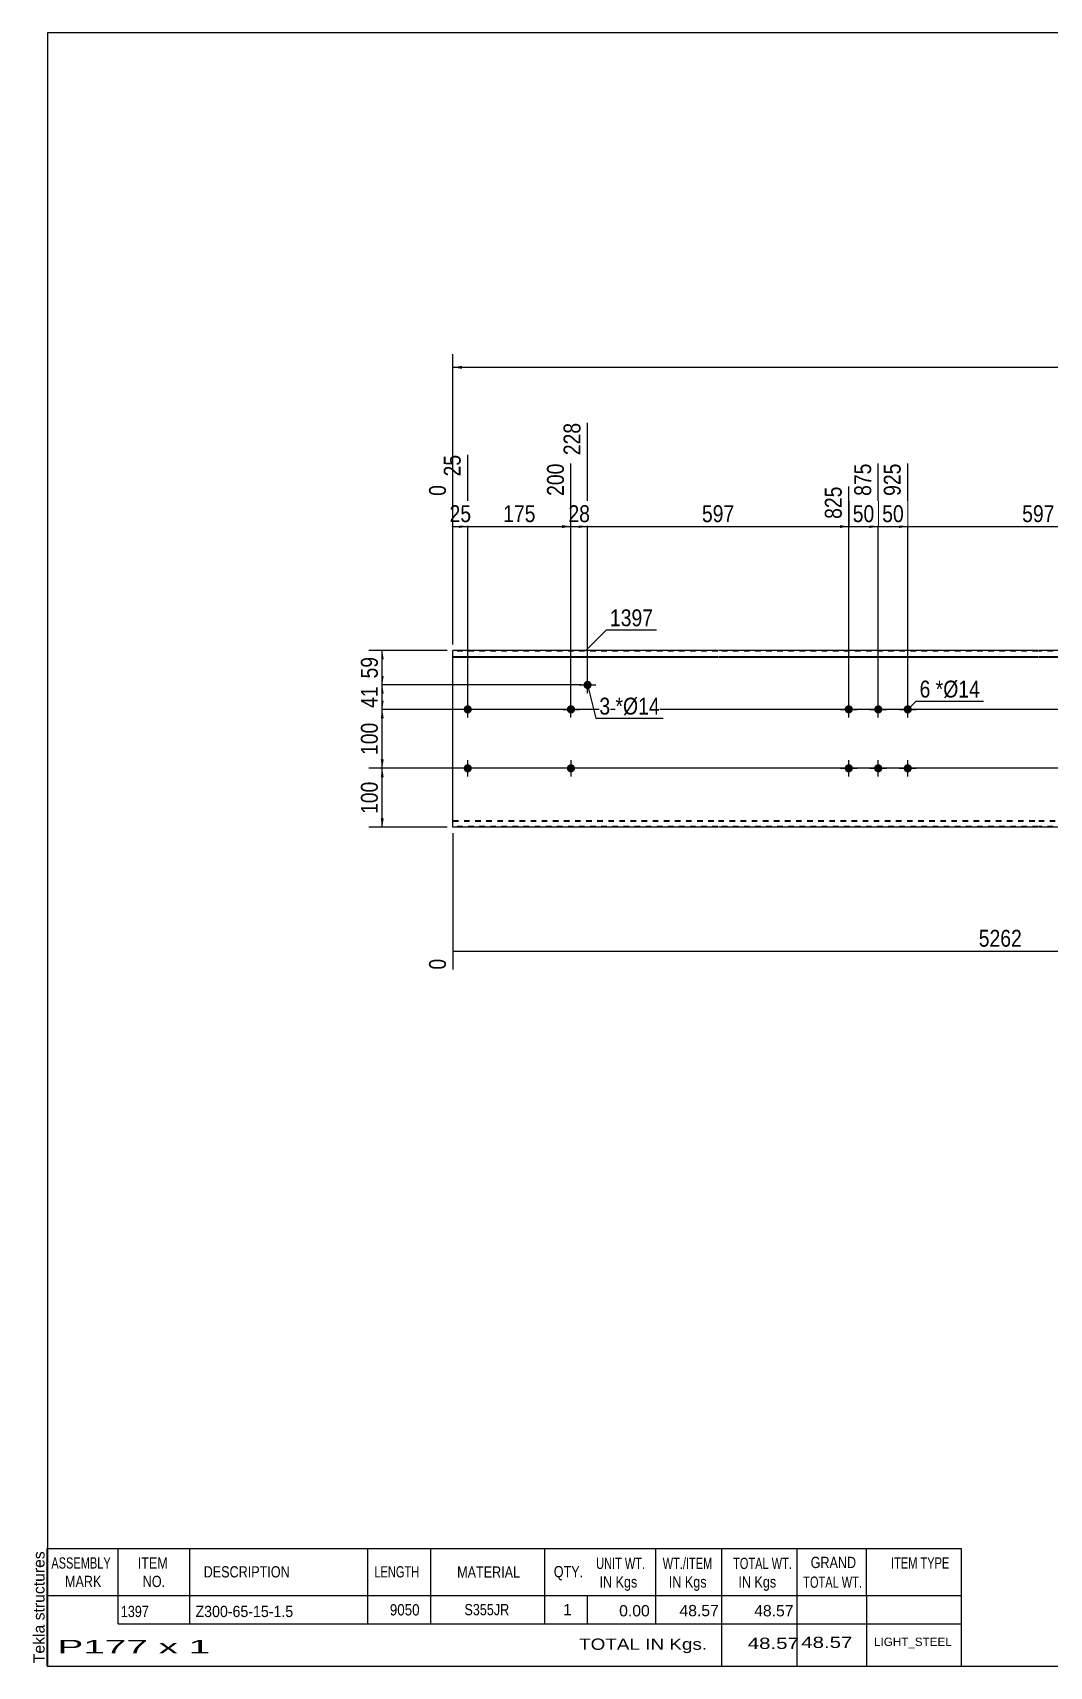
# Model space of a CAD drawing. Header units: millimetres. Extents: x -71 to 331, y -157 to 120.
# Drawn here: x -71.3 to 101.1, y -157.3 to 119.8 of the extents above; entities that cross this region are included whole.
import ezdxf

# ---------------------------------------------------------------- set-up
doc = ezdxf.new("R2010")
doc.units = ezdxf.units.MM
doc.linetypes.add('DXK_LINE_DOT1', pattern=[1.8814, 0.9407, -0.9407])
doc.styles.add('Arial', font='ARIAL.TTF', dxfattribs={"height": 0.2})
doc.styles.add('Arial Narrow', font='ARIALN.TTF', dxfattribs={"height": 0.2})

# ---------------------------------------------------------------- blocks, each defined once
blk = doc.blocks.new('Unknown-629092233-1880')
at = {"color": 5, "linetype": 'Continuous'}
for p, q in [((331.25, 119.75), (-68.75, 119.75)), ((-68.75, 119.75), (-68.75, -157.25)), ((331.25, -157.25), (331.25, 119.75)), ((-68.75, -157.25), (331.25, -157.25))]:
    blk.add_line(p, q, dxfattribs=at)
at = {"color": 174, "linetype": 'Continuous', "style": 'Arial'}
blk.add_text('Tekla structures', height=1.9102, rotation=90, dxfattribs=at).set_placement((-69.25, -156.75))
blk = doc.blocks.new('Part-629092233-1218 - 1203')
at = {"color": 2, "linetype": 'Continuous'}
for p, q in [((0, -15), (0, 15)), ((44.9, 15), (0, 15)), ((0, 13.94), (44.9, 13.94)), ((99.2, 15), (45, 15)), ((45, 13.94), (99.2, 13.94)), ((163.8, 15), (99.3, 15)), ((99.3, 13.94), (163.8, 13.94)), ((207.3, 15), (163.9, 15)), ((163.9, 13.94), (207.3, 13.94)), ((251.99, 15), (207.4, 15)), ((207.4, 13.94), (251.99, 13.94)), ((251.99, 15), (251.99, -15)), ((0, 13.83), (44.9, 13.83)), ((45, 13.83), (99.2, 13.83)), ((99.3, 13.83), (163.8, 13.83)), ((163.9, 13.83), (207.3, 13.83)), ((207.4, 13.83), (251.99, 13.83)), ((44.9, -15), (0, -15)), ((99.2, -15), (45, -15)), ((163.8, -15), (99.3, -15)), ((207.3, -15), (163.9, -15)), ((251.99, -15), (207.4, -15))]:
    blk.add_line(p, q, dxfattribs=at)
at = {"color": 7, "linetype": 'DXK_LINE_DOT1'}
for p, q in [((44.9, 14.85), (0, 14.85)), ((99.2, 14.85), (45, 14.85)), ((163.8, 14.85), (99.3, 14.85)), ((207.3, 14.85), (163.9, 14.85)), ((251.99, 14.85), (207.4, 14.85)), ((0, -13.83), (44.9, -13.83)), ((45, -13.83), (99.2, -13.83)), ((99.3, -13.83), (163.8, -13.83)), ((163.9, -13.83), (207.3, -13.83)), ((207.4, -13.83), (251.99, -13.83)), ((0, -13.94), (44.9, -13.94)), ((44.9, -14.85), (0, -14.85)), ((45, -13.94), (99.2, -13.94)), ((99.2, -14.85), (45, -14.85)), ((99.3, -13.94), (163.8, -13.94)), ((163.8, -14.85), (99.3, -14.85)), ((163.9, -13.94), (207.3, -13.94)), ((207.3, -14.85), (163.9, -14.85)), ((207.4, -13.94), (251.99, -13.94)), ((251.99, -14.85), (207.4, -14.85))]:
    blk.add_line(p, q, dxfattribs=at)
blk = doc.blocks.new('Bolt-629092233-1219 - 1203')
at = {"linetype": 'Continuous'}
for points in [[(66.4, 5, -1), (67.8, 5, -1)], [(71.4, 5, -1), (72.8, 5, -1)], [(76.4, 5, -1), (77.8, 5, -1)], [(66.4, -5, -1), (67.8, -5, -1)], [(71.4, -5, -1), (72.8, -5, -1)], [(76.4, -5, -1), (77.8, -5, -1)]]:
    blk.add_hatch(color=3, dxfattribs=at).paths.add_polyline_path(points)
at = {"color": 3, "linetype": 'Continuous'}
for p, q in [((67.1, 3.6), (67.1, 6.4)), ((72.1, 3.6), (72.1, 6.4)), ((77.1, 3.6), (77.1, 6.4)), ((65.7, 5), (68.5, 5)), ((70.7, 5), (73.5, 5)), ((75.7, 5), (78.5, 5)), ((65.7, -5), (68.5, -5)), ((67.1, -6.4), (67.1, -3.6)), ((70.7, -5), (73.5, -5)), ((72.1, -6.4), (72.1, -3.6)), ((75.7, -5), (78.5, -5)), ((77.1, -6.4), (77.1, -3.6))]:
    blk.add_line(p, q, dxfattribs=at)
blk = doc.blocks.new('Bolt-629092233-1220 - 1203')
at = {"linetype": 'Continuous'}
blk.add_hatch(color=3, dxfattribs=at).paths.add_polyline_path([(22.11, 9.14, -1), (23.51, 9.14, -1)])
at = {"color": 3, "linetype": 'Continuous'}
for p, q in [((21.41, 9.14), (24.21, 9.14)), ((22.81, 7.74), (22.81, 10.54))]:
    blk.add_line(p, q, dxfattribs=at)
blk = doc.blocks.new('Bolt-629092233-1221 - 1203')
at = {"linetype": 'Continuous'}
blk.add_hatch(color=3, dxfattribs=at).paths.add_polyline_path([(19.3, 5, -1), (20.7, 5, -1)])
at = {"color": 3, "linetype": 'Continuous'}
for p, q in [((20, 3.6), (20, 6.4)), ((18.6, 5), (21.4, 5))]:
    blk.add_line(p, q, dxfattribs=at)
blk = doc.blocks.new('Bolt-629092233-1222 - 1203')
at = {"linetype": 'Continuous'}
blk.add_hatch(color=3, dxfattribs=at).paths.add_polyline_path([(20.7, -5, -1), (19.3, -5, -1)])
at = {"color": 3, "linetype": 'Continuous'}
for p, q in [((21.4, -5), (18.6, -5)), ((20, -3.6), (20, -6.4))]:
    blk.add_line(p, q, dxfattribs=at)
blk = doc.blocks.new('Bolt-629092233-1226 - 1203')
at = {"linetype": 'Continuous'}
for points in [[(1.8, 5, -1), (3.2, 5, -1)], [(141, 5, -1), (142.4, 5, -1)]]:
    blk.add_hatch(color=3, dxfattribs=at).paths.add_polyline_path(points)
at = {"color": 3, "linetype": 'Continuous'}
for p, q in [((2.5, 3.6), (2.5, 6.4)), ((141.7, 3.6), (141.7, 6.4)), ((3.9, 5), (1.1, 5)), ((143.1, 5), (140.3, 5))]:
    blk.add_line(p, q, dxfattribs=at)
blk = doc.blocks.new('Bolt-629092233-1227 - 1203')
at = {"linetype": 'Continuous'}
for points in [[(1.8, -5, -1), (3.2, -5, -1)], [(141, -5, -1), (142.4, -5, -1)]]:
    blk.add_hatch(color=3, dxfattribs=at).paths.add_polyline_path(points)
at = {"color": 3, "linetype": 'Continuous'}
for p, q in [((3.9, -5), (1.1, -5)), ((2.5, -6.4), (2.5, -3.6)), ((143.1, -5), (140.3, -5)), ((141.7, -6.4), (141.7, -3.6))]:
    blk.add_line(p, q, dxfattribs=at)
blk = doc.blocks.new('StraightDimension-629092233-1330 - 1203')
at = {"linetype": 'Continuous'}
for points in [[(-12.25, 13.5), (-12, 15), (-11.75, 13.5)], [(-11.75, 10.64), (-12, 9.14), (-12.25, 10.64)]]:
    blk.add_hatch(color=7, dxfattribs=at).paths.add_polyline_path(points)
at = {"color": 7, "linetype": 'Continuous'}
for p, q in [((-1, 15), (-14.25, 15)), ((-12, 9.14), (-12, 15)), ((21.81, 9.14), (-14.25, 9.14))]:
    blk.add_line(p, q, dxfattribs=at)
at = {"color": 0}
blk.add_wipeout([(-12.15, 14.5), (-16.35, 14.5), (-16.35, 9.64), (-12.15, 9.64)], dxfattribs=at)
at = {"color": 3, "style": 'Arial Narrow'}
blk.add_text('59', height=2.863, rotation=90.0002, dxfattribs=at).set_placement((-12.75, 10.24))
blk = doc.blocks.new('StraightDimension-629092233-1333 - 1203')
at = {"linetype": 'Continuous'}
for points in [[(-12.25, -6.5), (-12, -5), (-11.75, -6.5)], [(-11.75, -13.5), (-12, -15), (-12.25, -13.5)]]:
    blk.add_hatch(color=7, dxfattribs=at).paths.add_polyline_path(points)
at = {"color": 7, "linetype": 'Continuous'}
for p, q in [((228.49, -5), (-14.25, -5)), ((-12, -15), (-12, -5)), ((-1, -15), (-14.25, -15))]:
    blk.add_line(p, q, dxfattribs=at)
at = {"color": 0}
blk.add_wipeout([(-12.15, -6.66), (-16.35, -6.66), (-16.35, -13.34), (-12.15, -13.34)], dxfattribs=at)
at = {"color": 3, "style": 'Arial Narrow'}
blk.add_text('100', height=2.863, rotation=90.0002, dxfattribs=at).set_placement((-12.75, -12.74))
blk = doc.blocks.new('StraightDimension-629092233-1264 - 1203')
at = {"linetype": 'Continuous'}
blk.add_hatch(color=7, dxfattribs=at).paths.add_polyline_path([(119.89, 36.25), (121.39, 36), (119.89, 35.75)])
at = {"color": 7, "linetype": 'Continuous'}
for p, q in [((121.39, 10.14), (121.39, 48.51)), ((77.1, 6), (77.1, 46.68)), ((77.1, 36), (121.39, 36))]:
    blk.add_line(p, q, dxfattribs=at)
at = {"color": 0, "linetype": 'Continuous'}
blk.add_wipeout([(120.79, 49.11), (116.59, 49.11), (116.59, 40.6), (120.79, 40.6)], dxfattribs=at)
at = {"color": 0}
blk.add_wipeout([(102.59, 36.15), (102.59, 40.35), (95.9, 40.35), (95.9, 36.15)], dxfattribs=at)
at = {"color": 3, "linetype": 'Continuous', "style": 'Arial Narrow'}
blk.add_text('1522', height=2.863, rotation=90.0002, dxfattribs=at).set_placement((120.19, 41.2))
at = {"color": 3, "style": 'Arial Narrow'}
blk.add_text('597', height=2.863, dxfattribs=at).set_placement((96.5, 36.75))
blk = doc.blocks.new('StraightDimension-629092233-1265 - 1203')
at = {"linetype": 'Continuous'}
blk.add_hatch(color=7, dxfattribs=at).paths.add_polyline_path([(75.6, 36.25), (77.1, 36), (75.6, 35.75)])
at = {"color": 7, "linetype": 'Continuous'}
for p, q in [((72.1, 6), (72.1, 46.68)), ((77.1, 6), (77.1, 46.68)), ((72.1, 36), (77.1, 36))]:
    blk.add_line(p, q, dxfattribs=at)
at = {"color": 0}
blk.add_wipeout([(77.03, 36.15), (77.03, 40.35), (72.17, 40.35), (72.17, 36.15)], dxfattribs=at)
at = {"color": 0, "linetype": 'Continuous'}
blk.add_wipeout([(76.5, 47.28), (72.3, 47.28), (72.3, 40.6), (76.5, 40.6)], dxfattribs=at)
at = {"color": 3, "linetype": 'Continuous', "style": 'Arial Narrow'}
blk.add_text('925', height=2.863, rotation=90.0002, dxfattribs=at).set_placement((75.9, 41.2))
at = {"color": 3, "style": 'Arial Narrow'}
blk.add_text('50', height=2.863, dxfattribs=at).set_placement((72.77, 36.75))
blk = doc.blocks.new('StraightDimension-629092233-1266 - 1203')
at = {"linetype": 'Continuous'}
blk.add_hatch(color=7, dxfattribs=at).paths.add_polyline_path([(70.6, 36.25), (72.1, 36), (70.6, 35.75)])
at = {"color": 7, "linetype": 'Continuous'}
for p, q in [((72.1, 6), (72.1, 46.68)), ((67.1, 6), (67.1, 42.78)), ((67.1, 36), (72.1, 36))]:
    blk.add_line(p, q, dxfattribs=at)
at = {"color": 0}
blk.add_wipeout([(72.03, 36.15), (72.03, 40.35), (67.17, 40.35), (67.17, 36.15)], dxfattribs=at)
at = {"color": 0, "linetype": 'Continuous'}
blk.add_wipeout([(71.5, 47.28), (67.3, 47.28), (67.3, 40.6), (71.5, 40.6)], dxfattribs=at)
at = {"color": 3, "linetype": 'Continuous', "style": 'Arial Narrow'}
blk.add_text('875', height=2.863, rotation=90.0002, dxfattribs=at).set_placement((70.9, 41.2))
at = {"color": 3, "style": 'Arial Narrow'}
blk.add_text('50', height=2.863, dxfattribs=at).set_placement((67.77, 36.75))
blk = doc.blocks.new('StraightDimension-629092233-1332 - 1203')
at = {"linetype": 'Continuous'}
for points in [[(-12.25, 3.5), (-12, 5), (-11.75, 3.5)], [(-11.75, -3.5), (-12, -5), (-12.25, -3.5)]]:
    blk.add_hatch(color=7, dxfattribs=at).paths.add_polyline_path(points)
at = {"color": 7, "linetype": 'Continuous'}
for p, q in [((228.49, 5), (-14.25, 5)), ((-12, -5), (-12, 5)), ((228.49, -5), (-14.25, -5))]:
    blk.add_line(p, q, dxfattribs=at)
at = {"color": 0}
blk.add_wipeout([(-12.15, 3.34), (-16.35, 3.34), (-16.35, -3.34), (-12.15, -3.34)], dxfattribs=at)
at = {"color": 3, "style": 'Arial Narrow'}
blk.add_text('100', height=2.863, rotation=90.0002, dxfattribs=at).set_placement((-12.75, -2.74))
blk = doc.blocks.new('StraightDimension-629092233-1267 - 1203')
at = {"linetype": 'Continuous'}
blk.add_hatch(color=7, dxfattribs=at).paths.add_polyline_path([(65.6, 36.25), (67.1, 36), (65.6, 35.75)])
at = {"color": 7, "linetype": 'Continuous'}
for p, q in [((22.81, 10.14), (22.81, 53.58)), ((67.1, 6), (67.1, 42.78)), ((22.81, 36), (67.1, 36))]:
    blk.add_line(p, q, dxfattribs=at)
at = {"color": 0, "linetype": 'Continuous'}
blk.add_wipeout([(66.5, 43.38), (62.3, 43.38), (62.3, 36.7), (66.5, 36.7)], dxfattribs=at)
at = {"color": 0}
blk.add_wipeout([(48.3, 36.15), (48.3, 40.35), (41.61, 40.35), (41.61, 36.15)], dxfattribs=at)
at = {"color": 3, "linetype": 'Continuous', "style": 'Arial Narrow'}
blk.add_text('825', height=2.863, rotation=90.0002, dxfattribs=at).set_placement((65.9, 37.3))
at = {"color": 3, "style": 'Arial Narrow'}
blk.add_text('597', height=2.863, dxfattribs=at).set_placement((42.21, 36.75))
blk = doc.blocks.new('StraightDimension-629092233-1331 - 1203')
at = {"linetype": 'Continuous'}
for points in [[(-12.25, 7.64), (-12, 9.14), (-11.75, 7.64)], [(-11.75, 6.5), (-12, 5), (-12.25, 6.5)]]:
    blk.add_hatch(color=7, dxfattribs=at).paths.add_polyline_path(points)
at = {"color": 7, "linetype": 'Continuous'}
for p, q in [((21.81, 9.14), (-14.25, 9.14)), ((-12, 5), (-12, 9.14)), ((228.49, 5), (-14.25, 5))]:
    blk.add_line(p, q, dxfattribs=at)
at = {"color": 0}
blk.add_wipeout([(-12.15, 9.5), (-16.35, 9.5), (-16.35, 4.64), (-12.15, 4.64)], dxfattribs=at)
at = {"color": 3, "style": 'Arial Narrow'}
blk.add_text('41', height=2.863, rotation=90.0002, dxfattribs=at).set_placement((-12.75, 5.24))
blk = doc.blocks.new('StraightDimension-629092233-1268 - 1203')
at = {"linetype": 'Continuous'}
blk.add_hatch(color=7, dxfattribs=at).paths.add_polyline_path([(21.31, 36.25), (22.81, 36), (21.31, 35.75)])
at = {"color": 7, "linetype": 'Continuous'}
for p, q in [((22.81, 10.14), (22.81, 53.58)), ((20, 6), (20, 46.68)), ((20, 36), (22.81, 36))]:
    blk.add_line(p, q, dxfattribs=at)
at = {"color": 0, "linetype": 'Continuous'}
blk.add_wipeout([(22.21, 54.18), (18.01, 54.18), (18.01, 47.5), (22.21, 47.5)], dxfattribs=at)
at = {"color": 0}
blk.add_wipeout([(23.83, 36.15), (23.83, 40.35), (18.97, 40.35), (18.97, 36.15)], dxfattribs=at)
at = {"color": 3, "linetype": 'Continuous', "style": 'Arial Narrow'}
blk.add_text('228', height=2.863, rotation=90.0002, dxfattribs=at).set_placement((21.61, 48.1))
at = {"color": 3, "style": 'Arial Narrow'}
blk.add_text('28', height=2.863, dxfattribs=at).set_placement((19.57, 36.75))
blk = doc.blocks.new('StraightDimension-629092233-1269 - 1203')
at = {"linetype": 'Continuous'}
blk.add_hatch(color=7, dxfattribs=at).paths.add_polyline_path([(18.5, 36.25), (20, 36), (18.5, 35.75)])
at = {"color": 7, "linetype": 'Continuous'}
for p, q in [((2.5, 6), (2.5, 48.16)), ((20, 6), (20, 46.68)), ((2.5, 36), (20, 36))]:
    blk.add_line(p, q, dxfattribs=at)
at = {"color": 0}
blk.add_wipeout([(14.59, 36.15), (14.59, 40.35), (7.91, 40.35), (7.91, 36.15)], dxfattribs=at)
at = {"color": 0, "linetype": 'Continuous'}
blk.add_wipeout([(19.4, 47.28), (15.2, 47.28), (15.2, 40.6), (19.4, 40.6)], dxfattribs=at)
at = {"color": 3, "linetype": 'Continuous', "style": 'Arial Narrow'}
blk.add_text('200', height=2.863, rotation=90.0002, dxfattribs=at).set_placement((18.8, 41.2))
at = {"color": 3, "style": 'Arial Narrow'}
blk.add_text('175', height=2.863, dxfattribs=at).set_placement((8.51, 36.75))
blk = doc.blocks.new('StraightDimension-629092233-1270 - 1203')
at = {"linetype": 'Continuous'}
blk.add_hatch(color=7, dxfattribs=at).paths.add_polyline_path([(1, 36.25), (2.5, 36), (1, 35.75)])
at = {"color": 7, "linetype": 'Continuous'}
for p, q in [((2.5, 6), (2.5, 48.16)), ((0, 16), (0, 43.03)), ((0, 36), (2.5, 36))]:
    blk.add_line(p, q, dxfattribs=at)
at = {"color": 0, "linetype": 'Continuous'}
blk.add_wipeout([(1.9, 48.76), (-2.3, 48.76), (-2.3, 43.9), (1.9, 43.9)], dxfattribs=at)
at = {"color": 0}
blk.add_wipeout([(3.68, 36.15), (3.68, 40.35), (-1.18, 40.35), (-1.18, 36.15)], dxfattribs=at)
at = {"color": 0, "linetype": 'Continuous'}
blk.add_wipeout([(-0.6, 43.63), (-4.8, 43.63), (-4.8, 40.6), (-0.6, 40.6)], dxfattribs=at)
at = {"color": 3, "linetype": 'Continuous', "style": 'Arial Narrow'}
for s, height, p in [('25', 2.863, (1.3, 44.5)), ('0', 2.86, (-1.2, 41.2))]:
    blk.add_text(s, height=height, rotation=90.0002, dxfattribs=at).set_placement(p)
at = {"color": 3, "style": 'Arial Narrow'}
blk.add_text('25', height=2.863, dxfattribs=at).set_placement((-0.58, 36.75))
blk = doc.blocks.new('StraightDimension-629092233-1314 - 1203')
at = {"linetype": 'Continuous'}
blk.add_hatch(color=7, dxfattribs=at).paths.add_polyline_path([(184.1, -35.75), (185.6, -36), (184.1, -36.25)])
at = {"color": 7, "linetype": 'Continuous'}
for p, q in [((185.6, -6), (185.6, -44.61)), ((0, -16), (0, -39.13)), ((0, -36), (185.6, -36))]:
    blk.add_line(p, q, dxfattribs=at)
at = {"color": 0}
blk.add_wipeout([(97.05, -35.85), (97.05, -31.65), (88.54, -31.65), (88.54, -35.85)], dxfattribs=at)
at = {"color": 0, "linetype": 'Continuous'}
for points in [[(-0.6, -36.7), (-4.8, -36.7), (-4.8, -39.73), (-0.6, -39.73)], [(185, -36.7), (180.8, -36.7), (180.8, -45.21), (185, -45.21)]]:
    blk.add_wipeout(points, dxfattribs=at)
at = {"color": 3, "style": 'Arial Narrow'}
blk.add_text('5262', height=2.863, dxfattribs=at).set_placement((89.14, -35.25))
at = {"color": 3, "linetype": 'Continuous', "style": 'Arial Narrow'}
for s, height, p in [('0', 2.86, (-1.2, -39.13)), ('5262', 2.863, (184.4, -44.61))]:
    blk.add_text(s, height=height, rotation=90.0002, dxfattribs=at).set_placement(p)
blk = doc.blocks.new('StraightDimension-629092233-1366 - 1203')
at = {"linetype": 'Continuous'}
for points in [[(1.5, 62.75), (0, 63), (1.5, 63.25)], [(250.49, 63.25), (251.99, 63), (250.49, 62.75)]]:
    blk.add_hatch(color=7, dxfattribs=at).paths.add_polyline_path(points)
at = {"color": 7, "linetype": 'Continuous'}
for p, q in [((0, 16), (0, 65.25)), ((251.99, 16), (251.99, 65.25)), ((0, 63), (251.99, 63))]:
    blk.add_line(p, q, dxfattribs=at)
at = {"color": 0}
blk.add_wipeout([(130.25, 63.15), (130.25, 67.35), (121.74, 67.35), (121.74, 63.15)], dxfattribs=at)
at = {"color": 3, "style": 'Arial Narrow'}
blk.add_text('9050', height=2.863, dxfattribs=at).set_placement((122.34, 63.75))
blk = doc.blocks.new('CBS_BOM-629092233-1930')
at = {"color": 7, "linetype": 'Continuous'}
for p, q in [((-68.78, -145.28), (-68.78, -137.28)), ((-68.78, -137.28), (86.14, -137.28)), ((-56.78, -145.28), (-56.78, -137.28)), ((-44.59, -145.28), (-44.59, -137.28)), ((-14.43, -145.28), (-14.43, -137.28)), ((-3.75, -145.28), (-3.75, -137.28)), ((15.57, -145.28), (15.57, -137.28)), ((34.37, -145.28), (34.37, -137.28)), ((45.58, -145.28), (45.58, -137.28)), ((58.37, -145.28), (58.37, -137.28)), ((70.12, -145.28), (70.12, -137.28)), ((86.14, -137.29), (86.14, -145.27)), ((-68.78, -145.28), (86.14, -145.28)), ((-68.78, -150.08), (-68.78, -145.28)), ((-56.78, -150.08), (-56.78, -145.28)), ((-44.59, -150.08), (-44.59, -145.28)), ((-14.43, -150.08), (-14.43, -145.28)), ((-3.75, -150.08), (-3.75, -145.28)), ((15.57, -150.08), (15.57, -145.28)), ((22.83, -150.08), (22.83, -145.28)), ((34.37, -150.08), (34.37, -145.28)), ((45.58, -150.08), (45.58, -145.28)), ((58.37, -150.08), (58.37, -145.28)), ((70.14, -150.08), (70.14, -145.28)), ((86.14, -145.28), (86.14, -150.08)), ((-68.78, -157.28), (-68.78, -150.1)), ((-56.78, -150.08), (86.14, -150.08)), ((45.58, -157.28), (45.58, -150.1)), ((58.37, -157.28), (58.37, -150.1)), ((70.18, -157.28), (70.18, -150.1)), ((86.14, -150.08), (86.14, -157.28)), ((-68.78, -157.28), (86.14, -157.28))]:
    blk.add_line(p, q, dxfattribs=at)
at = {"color": 3, "linetype": 'Continuous', "style": 'Arial'}
for s, height, width, p in [('ASSEMBLY', 1.91, 0.7, (-68.1, -140.71)), ('ITEM', 1.91, 0.8, (-53.45, -140.71)), ('DESCRIPTION', 1.9102, 0.8, (-42.27, -142.21)), ('LENGTH', 1.91, 0.7, (-13.32, -142.21)), ('MATERIAL', 1.91, 0.8, (0.7, -142.26)), ('QTY.', 1.91, 0.8, (17.09, -142.18)), ('UNIT WT.', 1.91, 0.7, (24.26, -140.78)), ('WT./ITEM', 1.91, 0.7, (35.55, -140.78)), ('TOTAL WT.', 1.91, 0.7, (47.49, -140.78)), ('GRAND', 1.91, 0.8, (60.64, -140.62)), ('ITEM TYPE', 1.91, 0.7, (74.28, -140.7)), ('MARK', 1.91, 0.8, (-65.78, -143.84)), ('NO.', 1.91, 0.8, (-52.6, -143.84)), ('IN Kgs', 1.91, 0.8, (24.84, -143.92)), ('IN Kgs', 1.91, 0.8, (36.59, -143.92)), ('IN Kgs', 1.91, 0.8, (48.38, -143.92)), ('TOTAL WT.', 1.91, 0.7, (59.38, -143.96))]:
    blk.add_text(s, height=height, dxfattribs=dict(at, width=width)).set_placement(p)
at = {"color": 7, "linetype": 'Continuous', "style": 'Arial'}
for s, height, width, p in [('9050', 1.91, 0.85, (-10.71, -148.65)), ('S355JR', 1.91, 0.8, (1.94, -148.62)), ('1397', 1.91, 0.8, (-56.32, -148.93)), ('Z300-65-15-1.5', 1.9102, 0.9, (-43.65, -148.93))]:
    blk.add_text(s, height=height, dxfattribs=dict(at, width=width)).set_placement(p)
for s, p in [('1', (18.66, -148.62)), ('0.00', (28.17, -148.81)), ('48.57', (38.39, -148.78)), ('48.57', (51.06, -148.81))]:
    blk.add_text(s, height=1.91, dxfattribs=at).set_placement(p)
at = {"color": 6, "linetype": 'Continuous', "style": 'Arial'}
for s, height, width, p in [('48.57', 1.91, 1.3, (59.04, -154.17)), ('P177 x 1', 2.292, 2.05, (-67.06, -155.09)), ('TOTAL IN Kgs.', 1.9102, 1.2, (21.38, -154.48)), ('48.57', 1.91, 1.3, (49.97, -154.33))]:
    blk.add_text(s, height=height, dxfattribs=dict(at, width=width)).set_placement(p)
blk.add_text('LIGHT_STEEL', height=1.4135, dxfattribs=at).set_placement((71.39, -153.83))
blk = doc.blocks.new('Mark-629092233-1369 - 1203')
at = {"color": 0}
blk.add_wipeout([(33.92, 19.09), (33.92, 22.09), (26.61, 22.09), (26.61, 19.09)], dxfattribs=at)
blk.add_wipeout([(33.92, 19.09), (33.92, 22.09), (26.61, 22.09), (26.61, 19.09)], dxfattribs=at)
at = {"color": 7, "linetype": 'Continuous'}
for p, q in [((22.48, 14.95), (26.01, 18.49)), ((26.01, 18.49), (34.52, 18.49))]:
    blk.add_line(p, q, dxfattribs=at)
at = {"color": 3, "style": 'Arial Narrow'}
blk.add_text('1397', height=2.863, dxfattribs=at).set_placement((26.61, 19.09))
blk = doc.blocks.new('MarkSet-629092233-1381 - 1203')
at = {"color": 0}
blk.add_wipeout([(26.65, 4.12), (26.65, 7.12), (24.82, 7.12), (24.82, 4.12)], dxfattribs=at)
blk.add_wipeout([(26.65, 4.12), (26.65, 7.12), (24.82, 7.12), (24.82, 4.12)], dxfattribs=at)
at = {"color": 7, "linetype": 'Continuous'}
blk.add_line((22.81, 9.14), (24.22, 3.52), dxfattribs=at)
at = {"color": 0}
blk.add_wipeout([(28.83, 4.12), (28.83, 7.12), (27.55, 7.12), (27.55, 4.12)], dxfattribs=at)
blk.add_wipeout([(28.83, 4.12), (28.83, 7.12), (27.55, 7.12), (27.55, 4.12)], dxfattribs=at)
at = {"color": 3, "style": 'Arial Narrow'}
blk.add_text('3', height=2.86, dxfattribs=at).set_placement((24.82, 4.12))
at = {"color": 0}
blk.add_wipeout([(35.04, 4.12), (35.04, 7.12), (28.83, 7.12), (28.83, 4.12)], dxfattribs=at)
blk.add_wipeout([(35.04, 4.12), (35.04, 7.12), (28.83, 7.12), (28.83, 4.12)], dxfattribs=at)
at = {"color": 7, "linetype": 'Continuous'}
blk.add_line((24.22, 3.52), (35.64, 3.52), dxfattribs=at)
at = {"color": 3, "style": 'Arial Narrow'}
for s, height, p in [('*', 2.86, (27.55, 4.12)), ('Ø14', 2.863, (28.83, 4.12))]:
    blk.add_text(s, height=height, dxfattribs=at).set_placement(p)
blk = doc.blocks.new('Mark-629092233-1397 - 1203')
at = {"color": 0}
blk.add_wipeout([(80.94, 7.01), (80.94, 10.01), (79.11, 10.01), (79.11, 7.01)], dxfattribs=at)
blk.add_wipeout([(80.94, 7.01), (80.94, 10.01), (79.11, 10.01), (79.11, 7.01)], dxfattribs=at)
at = {"color": 7, "linetype": 'Continuous'}
blk.add_line((77.1, 5), (78.51, 6.41), dxfattribs=at)
at = {"color": 0}
blk.add_wipeout([(83.12, 7.01), (83.12, 10.01), (81.84, 10.01), (81.84, 7.01)], dxfattribs=at)
blk.add_wipeout([(83.12, 7.01), (83.12, 10.01), (81.84, 10.01), (81.84, 7.01)], dxfattribs=at)
at = {"color": 3, "style": 'Arial Narrow'}
blk.add_text('6', height=2.86, dxfattribs=at).set_placement((79.11, 7.01))
at = {"color": 0}
blk.add_wipeout([(89.33, 7.01), (89.33, 10.01), (83.12, 10.01), (83.12, 7.01)], dxfattribs=at)
blk.add_wipeout([(89.33, 7.01), (89.33, 10.01), (83.12, 10.01), (83.12, 7.01)], dxfattribs=at)
at = {"color": 7, "linetype": 'Continuous'}
blk.add_line((78.51, 6.41), (89.93, 6.41), dxfattribs=at)
at = {"color": 3, "style": 'Arial Narrow'}
for s, height, p in [('*', 2.86, (81.84, 7.01)), ('Ø14', 2.863, (83.12, 7.01))]:
    blk.add_text(s, height=height, dxfattribs=at).set_placement(p)

msp = doc.modelspace()

# ---------------------------------------------------------------- block references
for name in ['Unknown-629092233-1880', 'Part-629092233-1218 - 1203', 'Bolt-629092233-1220 - 1203', 'Bolt-629092233-1226 - 1203', 'Bolt-629092233-1221 - 1203', 'Bolt-629092233-1219 - 1203', 'Bolt-629092233-1227 - 1203', 'Bolt-629092233-1222 - 1203', 'CBS_BOM-629092233-1930']:
    msp.add_blockref(name, (0, 0))

# ---------------------------------------------------------------- next in the draw order: block references
for name in ['StraightDimension-629092233-1264 - 1203', 'StraightDimension-629092233-1330 - 1203', 'StraightDimension-629092233-1333 - 1203']:
    msp.add_blockref(name, (0, 0))

# ---------------------------------------------------------------- next in the draw order: block references
msp.add_blockref('StraightDimension-629092233-1265 - 1203', (0, 0))

# ---------------------------------------------------------------- next in the draw order: block references
msp.add_blockref('StraightDimension-629092233-1266 - 1203', (0, 0))

# ---------------------------------------------------------------- next in the draw order: block references
msp.add_blockref('StraightDimension-629092233-1332 - 1203', (0, 0))

# ---------------------------------------------------------------- next in the draw order: block references
for name in ['StraightDimension-629092233-1267 - 1203', 'StraightDimension-629092233-1314 - 1203']:
    msp.add_blockref(name, (0, 0))

# ---------------------------------------------------------------- next in the draw order: block references
msp.add_blockref('StraightDimension-629092233-1331 - 1203', (0, 0))

# ---------------------------------------------------------------- next in the draw order: block references
for name in ['StraightDimension-629092233-1268 - 1203', 'Mark-629092233-1397 - 1203']:
    msp.add_blockref(name, (0, 0))

# ---------------------------------------------------------------- next in the draw order: block references
for name in ['StraightDimension-629092233-1269 - 1203', 'MarkSet-629092233-1381 - 1203']:
    msp.add_blockref(name, (0, 0))

# ---------------------------------------------------------------- next in the draw order: block references
msp.add_blockref('StraightDimension-629092233-1270 - 1203', (0, 0))

# ---------------------------------------------------------------- next in the draw order: block references
msp.add_blockref('StraightDimension-629092233-1366 - 1203', (0, 0))

# ---------------------------------------------------------------- next in the draw order: block references
msp.add_blockref('Mark-629092233-1369 - 1203', (0, 0))

doc.saveas('drawing.dxf')
